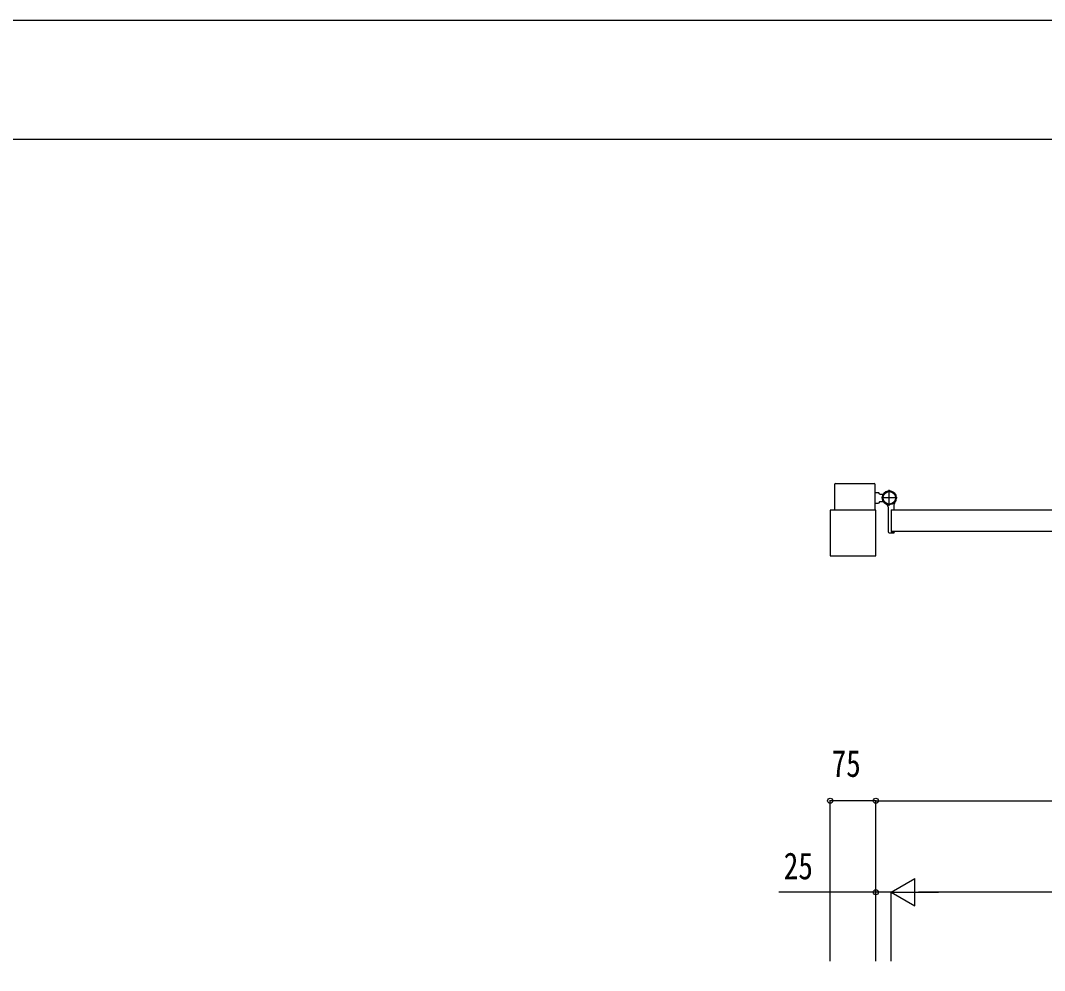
# Model space of a CAD drawing. Units: millimetres, scale not verified. Extents: x -4205 to 4205, y -2970 to 2970.
# Drawn here: x -2044 to -364, y 1412 to 2970 of the extents above; entities that cross this region are included whole.
import ezdxf
from ezdxf.enums import TextEntityAlignment as Align

# ---------------------------------------------------------------- set-up
doc = ezdxf.new("R2010")
doc.units = ezdxf.units.MM
doc.header["$LTSCALE"] = 12
for name, color, linetype in [('0-4_YKK_A1', 4, 'Continuous'), ('0-5_YKK_D', 6, 'Continuous'), ('0-6_YKK_ZWAK', 7, 'Continuous')]:
    doc.layers.add(name, color=color, linetype=linetype)
doc.styles.add('ＭＳ ゴシック', font='')
doc.styles.get('ＭＳ ゴシック').set_extended_font_data('MS Gothic')

msp = doc.modelspace()

# ---------------------------------------------------------------- linework, layer by layer
at = {"layer": '0-4_YKK_A1'}
for p, q in [((-708.98, 2208.5), (-708.98, 2167)), ((-706.98, 2210.5), (-643.98, 2210.5)), ((-641.98, 2167), (-641.98, 2208.5)), ((-641.98, 2195.5), (-636.98, 2195.5)), ((-634.48, 2193), (-636.98, 2195.5)), ((-634.48, 2193), (-628.79, 2193)), ((-605.98, 2187), (-631.98, 2187)), ((-618.98, 2174), (-618.98, 2200)), ((-641.98, 2178.5), (-636.98, 2178.5)), ((-634.48, 2181), (-636.98, 2178.5)), ((-634.48, 2181), (-628.79, 2181)), ((-620.98, 2172.06), (-620.98, 2131.5)), ((-615.98, 2167), (-615.98, 2132)), ((-615.68, 2167.3), (-611.48, 2167.3)), ((-610.98, 2167.8), (-610.98, 2176.84)), ((-618.98, 2129.5), (-611.98, 2129.5)), ((184.02, 2132), (-615.98, 2132)), ((-615.68, 2131.7), (-611.48, 2131.7)), ((-610.98, 2131.2), (-610.98, 2130.5))]:
    msp.add_line(p, q, dxfattribs=at)
msp.add_lwpolyline([(-715.98, 2092), (-640.98, 2092), (-640.98, 2167), (-715.98, 2167)], close=True, dxfattribs=at)
msp.add_lwpolyline([(184.02, 2167), (-615.98, 2167), (-615.98, 2132)], dxfattribs=at)
for radius in [11.5, 10.35]:
    msp.add_circle((-618.98, 2187), radius, dxfattribs=at)
for centre, radius, start, end in [((-706.98, 2208.5), 2, 90, 180), ((-643.98, 2208.5), 2, 360, 90), ((-618.98, 2187), 11.5, 321.98772, 244.89722), ((-625.98, 2172.06), 5, 0.00002, 64.89722), ((-615.68, 2167), 0.3, 90, 180), ((-611.48, 2167.8), 0.5, 270, 360), ((-605.98, 2176.84), 5, 141.98772, 180), ((-618.98, 2131.5), 2, 180, 270), ((-615.68, 2132), 0.3, 180, 270), ((-611.98, 2130.5), 1, 270, 360), ((-611.48, 2131.2), 0.5, 360, 90)]:
    msp.add_arc(centre, radius, start, end, dxfattribs=at)
at = {"layer": '0-5_YKK_D'}
for p, q in [((-715.98, 1427.25), (-715.98, 1691.13)), ((-640.98, 1690.13), (-715.98, 1690.13)), ((-640.98, 1427.25), (-640.98, 1691.13)), ((-640.98, 1427.25), (-640.98, 1691.13)), ((-640.98, 1690.13), (1015.02, 1690.13)), ((-615.98, 1540.13), (-577.01, 1562.63)), ((-577.01, 1517.63), (-577.01, 1562.63)), ((-640.98, 1427.25), (-640.98, 1541.13)), ((-615.98, 1427.25), (-615.98, 1541.13)), ((-615.98, 1427.25), (-615.98, 1541.13)), ((-615.98, 1540.13), (-577.01, 1517.63)), ((-615.98, 1540.13), (-538.04, 1540.13)), ((139.02, 1540.13), (-570.98, 1540.13))]:
    msp.add_line(p, q, dxfattribs=at)
msp.add_lwpolyline([(-615.98, 1540.13), (-640.98, 1540.13), (-800.17, 1540.13)], dxfattribs=at)
for centre in [(-715.98, 1690.13), (-640.98, 1690.13), (-640.98, 1690.13), (-640.98, 1540.13)]:
    msp.add_circle(centre, 4.25, dxfattribs=at)
at = {"layer": '0-6_YKK_ZWAK'}
msp.add_line((3895.02, 2775), (-3904.98, 2775), dxfattribs=at)
msp.add_lwpolyline([(-4205, -2970), (4205, -2970), (4205, 2970), (-4205, 2970)], close=True, dxfattribs=at)

# ---------------------------------------------------------------- texts
at = {"layer": '0-5_YKK_D', "style": 'ＭＳ ゴシック', "width": 0.8}
for s, p in [('75', (-713.68, 1716.13)), ('25', (-792.17, 1548.13))]:
    msp.add_text(s, height=43.99, dxfattribs=at).set_placement(p, align=Align.BOTTOM_LEFT)

doc.saveas('drawing.dxf')
